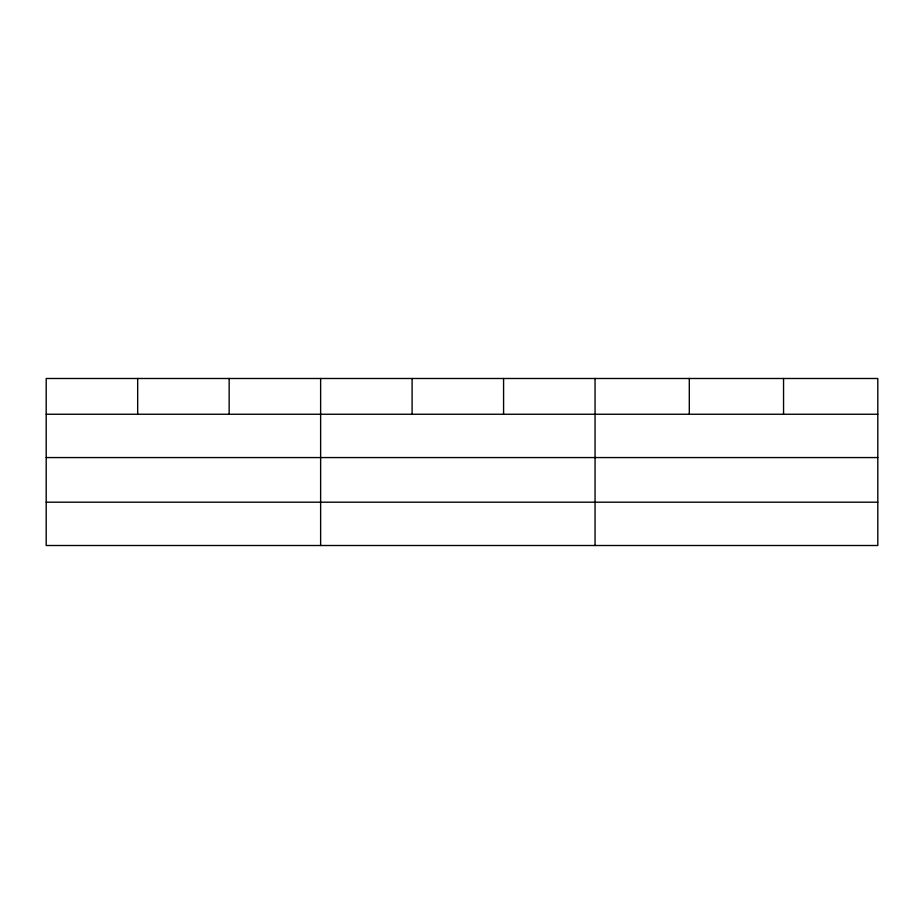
<?xml version="1.0" encoding="UTF-8"?>
<svg xmlns="http://www.w3.org/2000/svg" width="924" height="924" viewBox="0 0 924 924"><rect width="100%" height="100%" fill="white"/><g stroke="black" fill="none" stroke-linecap="round" stroke-linejoin="round"><path stroke-width="1.39" d="M877.8 457.565L877.8 378.493L46.2 378.493L46.2 545.507L877.8 545.507L877.8 457.565L46.2 457.565M46.2 414.252L877.8 414.252M46.2 502.194L877.8 502.194M783.552 378.493L783.552 414.252M689.304 378.493L689.304 414.252M595.056 378.493L595.056 545.507M503.58 378.493L503.58 414.252M412.104 378.493L412.104 414.252M320.628 378.493L320.628 545.507M229.152 378.493L229.152 414.252M137.676 378.493L137.676 414.252"/></g></svg>
